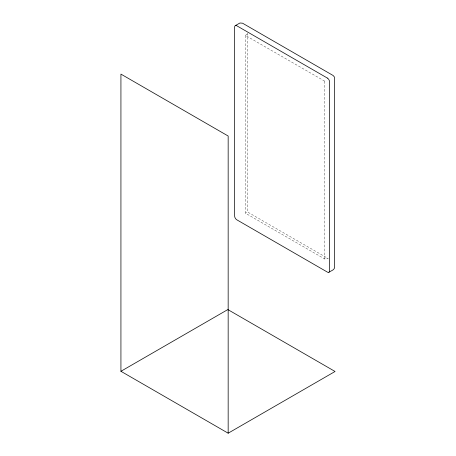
<?xml version="1.0" encoding="UTF-8"?>
<svg xmlns="http://www.w3.org/2000/svg" width="456" height="456" viewBox="0 0 456 456"><rect width="100%" height="100%" fill="white"/><g stroke="black" fill="none" stroke-linecap="round" stroke-linejoin="round"><path stroke-width="0.34" stroke-dasharray="2.28 1.71" d="M245.391 35.368L247.078 34.223L247.483 32.707L247.483 211.954L328.172 258.541L326.656 258.136L324.82 259.025L245.391 213.163L245.391 35.368L324.82 81.231L326.029 80.535M245.391 213.163L246.593 212.467M324.82 81.231L324.82 259.025"/><path stroke-width="0.68" d="M235.279 25.633L239.947 22.999L242.535 23.193L333.119 75.491L334.436 77.041L334.636 267.182C334.527 270.174 330.794 270.779 328.901 272.243M120.931 371.287L227.835 309.567L335.069 371.48L228.165 433.2L120.931 371.287L120.931 74.106L228.165 136.019L228.165 433.2M327.385 78.079L236.795 25.781A3.032 1.75 60 0 0 234.652 27.018L234.652 216.081A3.032 1.75 60 0 0 236.795 219.798L327.385 272.095A3.032 1.75 60 0 0 329.528 270.858L329.528 81.795A3.032 1.75 60 0 0 327.385 78.079"/></g></svg>
